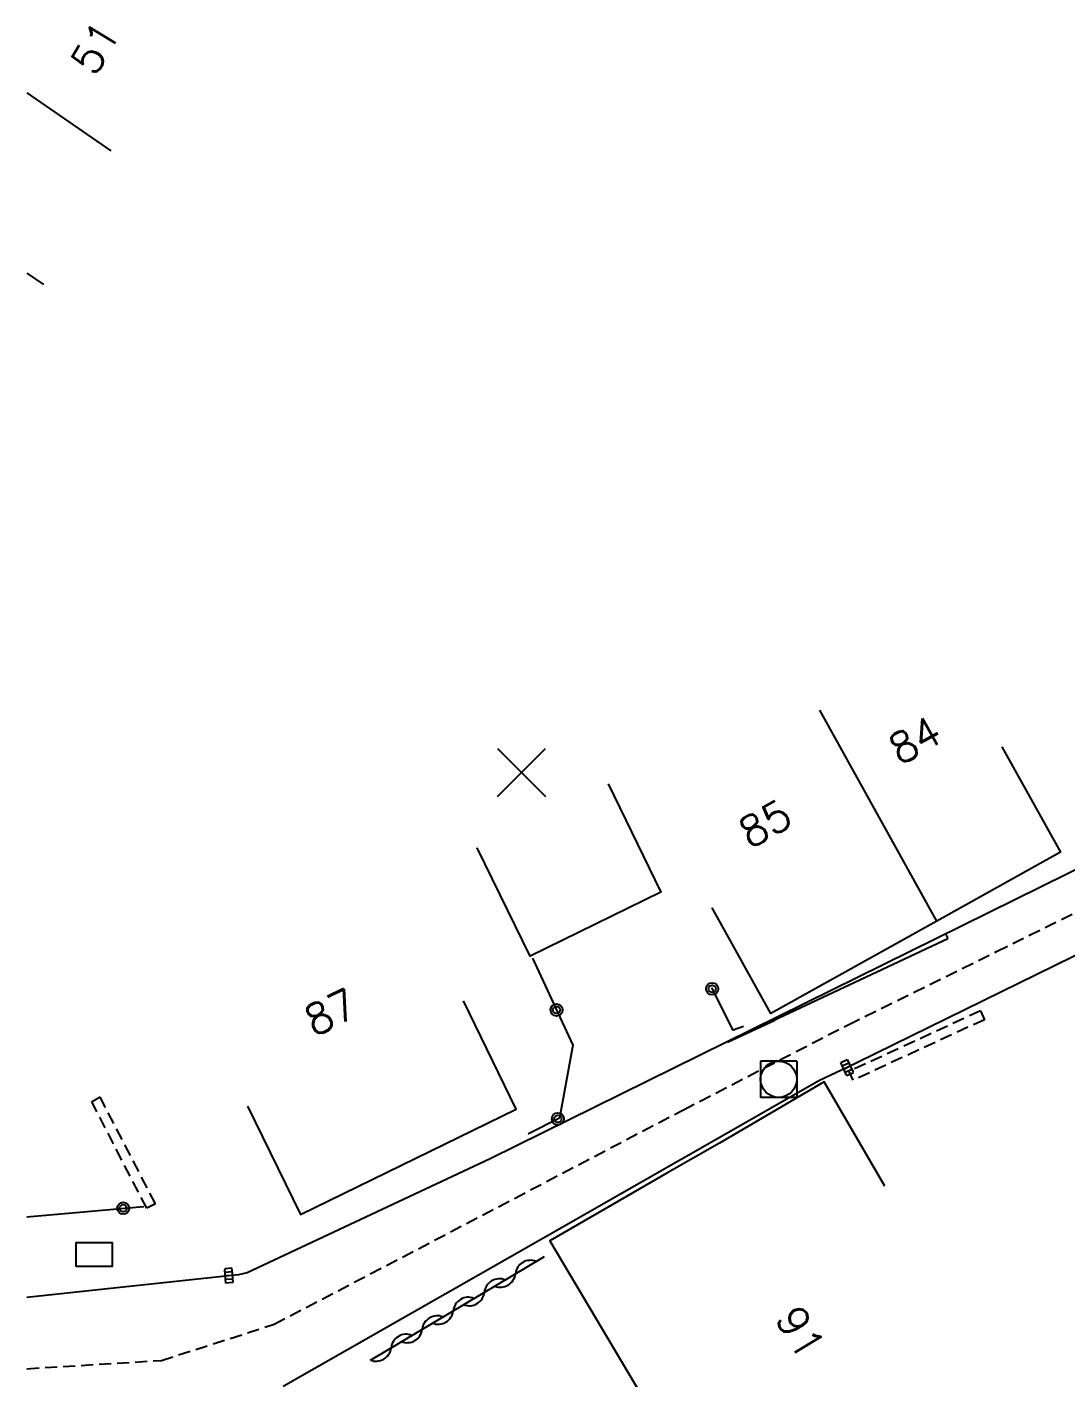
# Model space of a CAD drawing. Header units: millimetres. Extents: x 139999 to 141000, y 129000 to 130000.
# Drawn here: x 140000 to 140043.1, y 129040 to 129096 of the extents above; entities that cross this region are included whole.
import ezdxf
from ezdxf.enums import TextEntityAlignment as Align

# ---------------------------------------------------------------- set-up
doc = ezdxf.new("R2010")
doc.units = ezdxf.units.MM
doc.linetypes.add('DASHED', pattern=[0.75, 0.5, -0.25])
doc.layers.get('0').update_dxf_attribs({"linetype": 'CONTINUOUS'})
for name, color, linetype in [('W0001', 6, 'DASHED'), ('W0008', 7, 'CONTINUOUS'), ('W0100', 7, 'CONTINUOUS'), ('W0105', 7, 'CONTINUOUS'), ('W0112', 1, 'DASHED'), ('W0310', 3, 'CONTINUOUS'), ('W0322', 7, 'CONTINUOUS'), ('W0400', 7, 'CONTINUOUS'), ('W0420', 7, 'CONTINUOUS'), ('W0991', 7, 'CONTINUOUS'), ('W1102', 7, 'CONTINUOUS'), ('w1471', 7, 'CONTINUOUS')]:
    doc.layers.add(name, color=color, linetype=linetype)
doc.styles.get("Standard").update_dxf_attribs({"font": 'romans.shx', "width": 0.85})

# ---------------------------------------------------------------- blocks, each defined once
blk = doc.blocks.new('T400')
at = {"color": 0, "linetype": 'ByBlock', "lineweight": -2}
for p, q in [((-0.15, -0.25), (-0.15, 0.3)), ((-0.15, 0.3), (0.15, 0.3)), ((-0.15, 0.15), (0.15, 0.15)), ((-0.15, 0), (0.15, 0)), ((0.15, 0.3), (0.15, -0.25)), ((-0.15, -0.15), (0.15, -0.15)), ((-0.15, -0.25), (-0.15, -0.3)), ((-0.15, -0.3), (0.15, -0.3)), ((0.15, -0.3), (0.15, -0.25))]:
    blk.add_line(p, q, dxfattribs=at)
blk = doc.blocks.new('T420')
for p, q in [((0.75, 0.75), (-0.75, 0.75)), ((-0.75, 0.75), (-0.75, -0.75)), ((0.75, 0.75), (0.75, -0.75)), ((0.75, -0.75), (-0.75, -0.75))]:
    blk.add_line(p, q)
blk.add_ellipse((0, 0), major_axis=(-0.53, 0.53), ratio=1, start_param=3.926991, end_param=10.210176)
blk = doc.blocks.new('t991o')
at = {"color": 0, "linetype": 'Continuous'}
for p, q in [((-1, 1), (1, -1)), ((-1, -1), (1, 1))]:
    blk.add_line(p, q, dxfattribs=at)
blk = doc.blocks.new('T1471')
at = {"color": 0, "linetype": 'Continuous', "flags": 128}
blk.add_lwpolyline([(-0.75, -0.5), (-0.75, 0.5), (0.75, 0.5), (0.75, -0.5), (-0.75, -0.5)], dxfattribs=at)
blk = doc.blocks.new('t322o')
at = {"color": 0, "linetype": 'Continuous'}
for radius in [0.25, 0.15]:
    blk.add_circle((0, 0), radius, dxfattribs=at)
blk = doc.blocks.new('t310o')
at = {"color": 0, "linetype": 'Continuous'}
for centre, start, end in [((-0.5, 0.375), 216.8699, 323.1304), ((0.5, -0.375), 36.8699, 143.1303)]:
    blk.add_arc(centre, 0.625, start, end, dxfattribs=at)

msp = doc.modelspace()

# ---------------------------------------------------------------- linework, layer by layer
at = {"layer": 'W0001'}
msp.add_lwpolyline([(140000, 129040.393), (140005.576, 129040.736), (140010.256, 129042.237), (140027.236, 129051.132), (140034.086, 129054.671), (140040.22, 129057.689), (140047.624, 129061.36), (140054.922, 129065.447), (140072.795, 129075.546), (140098.54, 129090.4), (140109.049, 129096.662), (140116.792, 129100.95), (140121.198, 129103.358), (140129.677, 129107.525), (140135.939, 129110.09), (140142.011, 129111.796), (140147.18, 129112.72), (140162.378, 129116.156)], dxfattribs=at)
at = {"layer": 'W0008'}
for points in [[(140112.54, 129101.147), (140096.508, 129091.305), (140082.538, 129082.975), (140075.998, 129079.286), (140061.803, 129071.193), (140056.249, 129068.219), (140046.41, 129062.519), (140019.21, 129049.099), (140009.138, 129044.368), (140008.777, 129044.279), (140008.372, 129044.25), (140000, 129043.345)], [(140098.94, 129088.543), (140076.868, 129075.937), (140074.847, 129074.777), (140074.492, 129074.599), (140050.821, 129061.115), (140034.456, 129053.088), (140034.016, 129052.882), (140032.878, 129052.348), (140021.395, 129045.795), (140010.63, 129039.651)]]:
    msp.add_lwpolyline(points, dxfattribs=at)
at = {"layer": 'W0100'}
for points in [[(140040.44, 129066.176), (140042.869, 129061.806), (140037.741, 129058.956), (140030.849, 129055.126), (140028.42, 129059.496), (140028.42, 129059.496), (140028.42, 129059.496), (140028.42, 129059.496), (140028.42, 129059.496), (140028.42, 129059.496), (140028.42, 129059.496), (140028.42, 129059.496), (140028.42, 129059.496), (140028.42, 129059.496), (140028.42, 129059.496), (140028.42, 129059.496), (140028.42, 129059.496), (140028.42, 129059.496), (140028.42, 129059.496), (140028.42, 129059.496), (140028.42, 129059.496), (140028.42, 129059.496), (140028.42, 129059.496), (140028.42, 129059.496), (140028.42, 129059.496), (140028.42, 129059.496), (140028.42, 129059.496), (140028.42, 129059.496), (140028.42, 129059.496), (140028.42, 129059.496), (140028.42, 129059.496), (140028.42, 129059.496), (140028.42, 129059.496), (140028.42, 129059.496), (140028.42, 129059.496), (140028.42, 129059.496), (140028.42, 129059.496), (140028.42, 129059.496), (140028.42, 129059.496), (140028.42, 129059.496), (140028.42, 129059.496), (140028.42, 129059.496), (140028.42, 129059.496), (140028.42, 129059.496), (140028.42, 129059.496), (140028.42, 129059.496), (140028.42, 129059.496), (140028.42, 129059.496), (140028.42, 129059.496), (140028.42, 129059.496), (140028.42, 129059.496), (140028.42, 129059.496), (140028.42, 129059.496), (140028.42, 129059.496), (140028.42, 129059.496), (140028.42, 129059.496), (140028.42, 129059.496), (140028.42, 129059.496), (140028.42, 129059.496), (140028.42, 129059.496), (140028.42, 129059.496), (140028.42, 129059.496), (140028.42, 129059.496), (140028.42, 129059.496), (140028.42, 129059.496), (140028.42, 129059.496), (140028.42, 129059.496), (140028.42, 129059.496), (140028.42, 129059.496), (140028.42, 129059.496), (140028.42, 129059.496), (140028.42, 129059.496), (140028.42, 129059.496), (140028.42, 129059.496), (140028.42, 129059.496), (140028.42, 129059.496), (140028.42, 129059.496), (140028.42, 129059.496), (140028.42, 129059.496), (140028.42, 129059.496), (140028.42, 129059.496), (140028.42, 129059.496), (140028.42, 129059.496), (140028.42, 129059.496), (140028.42, 129059.496), (140028.42, 129059.496), (140028.42, 129059.496), (140028.42, 129059.496), (140028.42, 129059.496), (140028.42, 129059.496), (140028.42, 129059.496), (140028.42, 129059.496), (140028.42, 129059.496), (140028.42, 129059.496), (140028.42, 129059.496), (140028.42, 129059.496), (140028.42, 129059.496), (140028.42, 129059.496), (140028.42, 129059.496), (140028.42, 129059.496), (140028.42, 129059.496), (140028.42, 129059.496), (140028.42, 129059.496), (140028.42, 129059.496), (140028.42, 129059.496), (140028.42, 129059.496), (140028.42, 129059.496), (140028.42, 129059.496), (140028.42, 129059.496), (140028.42, 129059.496), (140028.42, 129059.496), (140028.42, 129059.496), (140028.42, 129059.496), (140028.42, 129059.496), (140028.42, 129059.496), (140028.42, 129059.496), (140028.42, 129059.496), (140028.42, 129059.496), (140028.42, 129059.496), (140028.42, 129059.496)], [(140024.103, 129064.644), (140026.297, 129060.151), (140020.871, 129057.501), (140018.677, 129061.994), (140018.677, 129061.994), (140018.677, 129061.994), (140018.677, 129061.994), (140018.677, 129061.994), (140018.677, 129061.994), (140018.677, 129061.994), (140018.677, 129061.994), (140018.677, 129061.994), (140018.677, 129061.994), (140018.677, 129061.994), (140018.677, 129061.994), (140018.677, 129061.994), (140018.677, 129061.994), (140018.677, 129061.994), (140018.677, 129061.994), (140018.677, 129061.994), (140018.677, 129061.994), (140018.677, 129061.994), (140018.677, 129061.994), (140018.677, 129061.994), (140018.677, 129061.994), (140018.677, 129061.994), (140018.677, 129061.994), (140018.677, 129061.994), (140018.677, 129061.994), (140018.677, 129061.994), (140018.677, 129061.994), (140018.677, 129061.994), (140018.677, 129061.994), (140018.677, 129061.994), (140018.677, 129061.994), (140018.677, 129061.994), (140018.677, 129061.994), (140018.677, 129061.994), (140018.677, 129061.994), (140018.677, 129061.994), (140018.677, 129061.994), (140018.677, 129061.994), (140018.677, 129061.994), (140018.677, 129061.994), (140018.677, 129061.994), (140018.677, 129061.994), (140018.677, 129061.994), (140018.677, 129061.994), (140018.677, 129061.994), (140018.677, 129061.994), (140018.677, 129061.994), (140018.677, 129061.994), (140018.677, 129061.994), (140018.677, 129061.994), (140018.677, 129061.994), (140018.677, 129061.994), (140018.677, 129061.994), (140018.677, 129061.994), (140018.677, 129061.994), (140018.677, 129061.994), (140018.677, 129061.994), (140018.677, 129061.994), (140018.677, 129061.994), (140018.677, 129061.994), (140018.677, 129061.994), (140018.677, 129061.994), (140018.677, 129061.994), (140018.677, 129061.994), (140018.677, 129061.994), (140018.677, 129061.994), (140018.677, 129061.994), (140018.677, 129061.994), (140018.677, 129061.994), (140018.677, 129061.994), (140018.677, 129061.994), (140018.677, 129061.994), (140018.677, 129061.994), (140018.677, 129061.994), (140018.677, 129061.994), (140018.677, 129061.994), (140018.677, 129061.994), (140018.677, 129061.994), (140018.677, 129061.994), (140018.677, 129061.994), (140018.677, 129061.994), (140018.677, 129061.994), (140018.677, 129061.994), (140018.677, 129061.994), (140018.677, 129061.994), (140018.677, 129061.994), (140018.677, 129061.994), (140018.677, 129061.994), (140018.677, 129061.994), (140018.677, 129061.994), (140018.677, 129061.994), (140018.677, 129061.994), (140018.677, 129061.994), (140018.677, 129061.994), (140018.677, 129061.994), (140018.677, 129061.994), (140018.677, 129061.994), (140018.677, 129061.994), (140018.677, 129061.994), (140018.677, 129061.994), (140018.677, 129061.994), (140018.677, 129061.994), (140018.677, 129061.994), (140018.677, 129061.994), (140018.677, 129061.994), (140018.677, 129061.994), (140018.677, 129061.994), (140018.677, 129061.994), (140018.677, 129061.994), (140018.677, 129061.994), (140018.677, 129061.994), (140018.677, 129061.994), (140018.677, 129061.994), (140018.677, 129061.994), (140018.677, 129061.994), (140018.677, 129061.994)], [(140009.154, 129051.279), (140011.345, 129046.784), (140020.297, 129051.149), (140018.106, 129055.644), (140018.106, 129055.644), (140018.106, 129055.644), (140018.106, 129055.644), (140018.106, 129055.644), (140018.106, 129055.644), (140018.106, 129055.644), (140018.106, 129055.644), (140018.106, 129055.644), (140018.106, 129055.644), (140018.106, 129055.644), (140018.106, 129055.644), (140018.106, 129055.644), (140018.106, 129055.644), (140018.106, 129055.644), (140018.106, 129055.644), (140018.106, 129055.644), (140018.106, 129055.644), (140018.106, 129055.644), (140018.106, 129055.644), (140018.106, 129055.644), (140018.106, 129055.644), (140018.106, 129055.644), (140018.106, 129055.644), (140018.106, 129055.644), (140018.106, 129055.644), (140018.106, 129055.644), (140018.106, 129055.644), (140018.106, 129055.644), (140018.106, 129055.644), (140018.106, 129055.644), (140018.106, 129055.644), (140018.106, 129055.644), (140018.106, 129055.644), (140018.106, 129055.644), (140018.106, 129055.644), (140018.106, 129055.644), (140018.106, 129055.644), (140018.106, 129055.644), (140018.106, 129055.644), (140018.106, 129055.644), (140018.106, 129055.644), (140018.106, 129055.644), (140018.106, 129055.644), (140018.106, 129055.644), (140018.106, 129055.644), (140018.106, 129055.644), (140018.106, 129055.644), (140018.106, 129055.644), (140018.106, 129055.644), (140018.106, 129055.644), (140018.106, 129055.644), (140018.106, 129055.644), (140018.106, 129055.644), (140018.106, 129055.644), (140018.106, 129055.644), (140018.106, 129055.644), (140018.106, 129055.644), (140018.106, 129055.644), (140018.106, 129055.644), (140018.106, 129055.644), (140018.106, 129055.644), (140018.106, 129055.644), (140018.106, 129055.644), (140018.106, 129055.644), (140018.106, 129055.644), (140018.106, 129055.644), (140018.106, 129055.644), (140018.106, 129055.644), (140018.106, 129055.644), (140018.106, 129055.644), (140018.106, 129055.644), (140018.106, 129055.644), (140018.106, 129055.644), (140018.106, 129055.644), (140018.106, 129055.644), (140018.106, 129055.644), (140018.106, 129055.644), (140018.106, 129055.644), (140018.106, 129055.644), (140018.106, 129055.644), (140018.106, 129055.644), (140018.106, 129055.644), (140018.106, 129055.644), (140018.106, 129055.644), (140018.106, 129055.644), (140018.106, 129055.644), (140018.106, 129055.644), (140018.106, 129055.644), (140018.106, 129055.644), (140018.106, 129055.644), (140018.106, 129055.644), (140018.106, 129055.644), (140018.106, 129055.644), (140018.106, 129055.644), (140018.106, 129055.644), (140018.106, 129055.644), (140018.106, 129055.644), (140018.106, 129055.644), (140018.106, 129055.644), (140018.106, 129055.644), (140018.106, 129055.644), (140018.106, 129055.644), (140018.106, 129055.644), (140018.106, 129055.644), (140018.106, 129055.644), (140018.106, 129055.644), (140018.106, 129055.644), (140018.106, 129055.644), (140018.106, 129055.644), (140018.106, 129055.644), (140018.106, 129055.644), (140018.106, 129055.644), (140018.106, 129055.644), (140018.106, 129055.644), (140018.106, 129055.644), (140018.106, 129055.644)], [(140035.589, 129047.963), (140033.074, 129052.284), (140028.722, 129049.751), (140026.536, 129048.5), (140021.688, 129045.695), (140028.989, 129033.405)]]:
    msp.add_lwpolyline(points, dxfattribs=at)
at = {"layer": 'W0105'}
for p, q in [((140030.955, 129054.826), (140038.196, 129058.232)), ((140038.103, 129058.42), (140038.196, 129058.232)), ((140031.019, 129054.838), (140029.061, 129053.918))]:
    msp.add_line(p, q, dxfattribs=at)
at = {"layer": 'W0112'}
for points in [[(140039.547, 129055.228), (140034.104, 129052.72), (140034.104, 129052.72), (140034.104, 129052.72), (140034.104, 129052.72), (140034.104, 129052.72), (140034.104, 129052.72), (140034.104, 129052.72), (140034.104, 129052.72), (140034.104, 129052.72), (140034.104, 129052.72), (140034.104, 129052.72), (140034.104, 129052.72), (140034.104, 129052.72), (140034.104, 129052.72), (140034.104, 129052.72), (140034.104, 129052.72), (140034.104, 129052.72), (140034.104, 129052.72), (140034.104, 129052.72), (140034.104, 129052.72), (140034.104, 129052.72), (140034.104, 129052.72), (140034.104, 129052.72), (140034.104, 129052.72), (140034.104, 129052.72), (140034.104, 129052.72), (140034.104, 129052.72), (140034.104, 129052.72), (140034.104, 129052.72), (140034.104, 129052.72), (140034.104, 129052.72), (140034.104, 129052.72), (140034.104, 129052.72), (140034.104, 129052.72), (140034.104, 129052.72), (140034.104, 129052.72), (140034.104, 129052.72), (140034.104, 129052.72), (140034.104, 129052.72), (140034.104, 129052.72), (140034.104, 129052.72), (140034.104, 129052.72), (140034.104, 129052.72), (140034.104, 129052.72), (140034.104, 129052.72), (140034.104, 129052.72), (140034.104, 129052.72), (140034.104, 129052.72), (140034.104, 129052.72), (140034.104, 129052.72), (140034.104, 129052.72), (140034.104, 129052.72), (140034.104, 129052.72), (140034.104, 129052.72), (140034.104, 129052.72), (140034.104, 129052.72), (140034.104, 129052.72), (140034.104, 129052.72), (140034.104, 129052.72), (140034.104, 129052.72), (140034.104, 129052.72), (140034.104, 129052.72), (140034.104, 129052.72), (140034.104, 129052.72), (140034.104, 129052.72), (140034.104, 129052.72), (140034.104, 129052.72), (140034.104, 129052.72), (140034.104, 129052.72), (140034.104, 129052.72), (140034.104, 129052.72), (140034.104, 129052.72), (140034.104, 129052.72), (140034.104, 129052.72), (140034.104, 129052.72), (140034.104, 129052.72), (140034.104, 129052.72), (140034.104, 129052.72), (140034.104, 129052.72), (140034.104, 129052.72), (140034.104, 129052.72), (140034.104, 129052.72), (140034.104, 129052.72), (140034.104, 129052.72), (140034.104, 129052.72), (140034.104, 129052.72), (140034.104, 129052.72), (140034.104, 129052.72), (140034.104, 129052.72), (140034.104, 129052.72), (140034.104, 129052.72), (140034.104, 129052.72), (140034.104, 129052.72), (140034.104, 129052.72), (140034.104, 129052.72), (140034.104, 129052.72), (140034.104, 129052.72), (140034.104, 129052.72), (140034.104, 129052.72), (140034.104, 129052.72), (140034.104, 129052.72), (140034.104, 129052.72), (140034.104, 129052.72), (140034.104, 129052.72), (140034.104, 129052.72), (140034.104, 129052.72), (140034.104, 129052.72), (140034.104, 129052.72), (140034.104, 129052.72), (140034.104, 129052.72), (140034.104, 129052.72), (140034.104, 129052.72), (140034.104, 129052.72), (140034.104, 129052.72), (140034.104, 129052.72), (140034.104, 129052.72), (140034.104, 129052.72), (140034.104, 129052.72), (140034.104, 129052.72)], [(140039.547, 129055.228), (140039.714, 129054.865), (140034.271, 129052.357), (140034.104, 129052.72), (140034.104, 129052.72), (140034.104, 129052.72), (140034.104, 129052.72), (140034.104, 129052.72), (140034.104, 129052.72), (140034.104, 129052.72), (140034.104, 129052.72), (140034.104, 129052.72), (140034.104, 129052.72), (140034.104, 129052.72), (140034.104, 129052.72), (140034.104, 129052.72), (140034.104, 129052.72), (140034.104, 129052.72), (140034.104, 129052.72), (140034.104, 129052.72), (140034.104, 129052.72), (140034.104, 129052.72), (140034.104, 129052.72), (140034.104, 129052.72), (140034.104, 129052.72), (140034.104, 129052.72), (140034.104, 129052.72), (140034.104, 129052.72), (140034.104, 129052.72), (140034.104, 129052.72), (140034.104, 129052.72), (140034.104, 129052.72), (140034.104, 129052.72), (140034.104, 129052.72), (140034.104, 129052.72), (140034.104, 129052.72), (140034.104, 129052.72), (140034.104, 129052.72), (140034.104, 129052.72), (140034.104, 129052.72), (140034.104, 129052.72), (140034.104, 129052.72), (140034.104, 129052.72), (140034.104, 129052.72), (140034.104, 129052.72), (140034.104, 129052.72), (140034.104, 129052.72), (140034.104, 129052.72), (140034.104, 129052.72), (140034.104, 129052.72), (140034.104, 129052.72), (140034.104, 129052.72), (140034.104, 129052.72), (140034.104, 129052.72), (140034.104, 129052.72), (140034.104, 129052.72), (140034.104, 129052.72), (140034.104, 129052.72), (140034.104, 129052.72), (140034.104, 129052.72), (140034.104, 129052.72), (140034.104, 129052.72), (140034.104, 129052.72), (140034.104, 129052.72), (140034.104, 129052.72), (140034.104, 129052.72), (140034.104, 129052.72), (140034.104, 129052.72), (140034.104, 129052.72), (140034.104, 129052.72), (140034.104, 129052.72), (140034.104, 129052.72), (140034.104, 129052.72), (140034.104, 129052.72), (140034.104, 129052.72), (140034.104, 129052.72), (140034.104, 129052.72), (140034.104, 129052.72), (140034.104, 129052.72), (140034.104, 129052.72), (140034.104, 129052.72), (140034.104, 129052.72), (140034.104, 129052.72), (140034.104, 129052.72), (140034.104, 129052.72), (140034.104, 129052.72), (140034.104, 129052.72), (140034.104, 129052.72), (140034.104, 129052.72), (140034.104, 129052.72), (140034.104, 129052.72), (140034.104, 129052.72), (140034.104, 129052.72), (140034.104, 129052.72), (140034.104, 129052.72), (140034.104, 129052.72), (140034.104, 129052.72), (140034.104, 129052.72), (140034.104, 129052.72), (140034.104, 129052.72), (140034.104, 129052.72), (140034.104, 129052.72), (140034.104, 129052.72), (140034.104, 129052.72), (140034.104, 129052.72), (140034.104, 129052.72), (140034.104, 129052.72), (140034.104, 129052.72), (140034.104, 129052.72), (140034.104, 129052.72), (140034.104, 129052.72), (140034.104, 129052.72), (140034.104, 129052.72), (140034.104, 129052.72), (140034.104, 129052.72), (140034.104, 129052.72), (140034.104, 129052.72), (140034.104, 129052.72), (140034.104, 129052.72), (140034.104, 129052.72)], [(140005.324, 129047.231), (140004.968, 129047.048), (140002.685, 129051.468), (140002.862, 129051.56), (140002.862, 129051.56), (140002.862, 129051.56), (140002.862, 129051.56), (140002.862, 129051.56), (140002.862, 129051.56), (140002.862, 129051.56), (140002.862, 129051.56), (140002.862, 129051.56), (140002.862, 129051.56), (140002.862, 129051.56), (140002.862, 129051.56), (140002.862, 129051.56), (140002.862, 129051.56), (140002.862, 129051.56), (140002.862, 129051.56), (140002.862, 129051.56), (140002.862, 129051.56), (140002.862, 129051.56), (140002.862, 129051.56), (140002.862, 129051.56), (140002.862, 129051.56), (140002.862, 129051.56), (140002.862, 129051.56), (140002.862, 129051.56), (140002.862, 129051.56), (140002.862, 129051.56), (140002.862, 129051.56), (140002.862, 129051.56), (140002.862, 129051.56), (140002.862, 129051.56), (140002.862, 129051.56), (140002.862, 129051.56), (140002.862, 129051.56), (140002.862, 129051.56), (140002.862, 129051.56), (140002.862, 129051.56), (140002.862, 129051.56), (140002.862, 129051.56), (140002.862, 129051.56), (140002.862, 129051.56), (140002.862, 129051.56), (140002.862, 129051.56), (140002.862, 129051.56), (140002.862, 129051.56), (140002.862, 129051.56), (140002.862, 129051.56), (140002.862, 129051.56), (140002.862, 129051.56), (140002.862, 129051.56), (140002.862, 129051.56), (140002.862, 129051.56), (140002.862, 129051.56), (140002.862, 129051.56), (140002.862, 129051.56), (140002.862, 129051.56), (140002.862, 129051.56), (140002.862, 129051.56), (140002.862, 129051.56), (140002.862, 129051.56), (140002.862, 129051.56), (140002.862, 129051.56), (140002.862, 129051.56), (140002.862, 129051.56), (140002.862, 129051.56), (140002.862, 129051.56), (140002.862, 129051.56), (140002.862, 129051.56), (140002.862, 129051.56), (140002.862, 129051.56), (140002.862, 129051.56), (140002.862, 129051.56), (140002.862, 129051.56), (140002.862, 129051.56), (140002.862, 129051.56), (140002.862, 129051.56), (140002.862, 129051.56), (140002.862, 129051.56), (140002.862, 129051.56), (140002.862, 129051.56), (140002.862, 129051.56), (140002.862, 129051.56), (140002.862, 129051.56), (140002.862, 129051.56), (140002.862, 129051.56), (140002.862, 129051.56), (140002.862, 129051.56), (140002.862, 129051.56), (140002.862, 129051.56), (140002.862, 129051.56), (140002.862, 129051.56), (140002.862, 129051.56), (140002.862, 129051.56), (140002.862, 129051.56), (140002.862, 129051.56), (140002.862, 129051.56), (140002.862, 129051.56), (140002.862, 129051.56), (140002.862, 129051.56), (140002.862, 129051.56), (140002.862, 129051.56), (140002.862, 129051.56), (140002.862, 129051.56), (140002.862, 129051.56), (140002.862, 129051.56), (140002.862, 129051.56), (140002.862, 129051.56), (140002.862, 129051.56), (140002.862, 129051.56), (140002.862, 129051.56), (140002.862, 129051.56), (140002.862, 129051.56), (140002.862, 129051.56), (140002.862, 129051.56), (140002.862, 129051.56), (140002.862, 129051.56), (140002.862, 129051.56)], [(140005.324, 129047.231), (140003.04, 129051.652), (140002.862, 129051.56), (140002.862, 129051.56), (140002.862, 129051.56), (140002.862, 129051.56), (140002.862, 129051.56), (140002.862, 129051.56), (140002.862, 129051.56), (140002.862, 129051.56), (140002.862, 129051.56), (140002.862, 129051.56), (140002.862, 129051.56), (140002.862, 129051.56), (140002.862, 129051.56), (140002.862, 129051.56), (140002.862, 129051.56), (140002.862, 129051.56), (140002.862, 129051.56), (140002.862, 129051.56), (140002.862, 129051.56), (140002.862, 129051.56), (140002.862, 129051.56), (140002.862, 129051.56), (140002.862, 129051.56), (140002.862, 129051.56), (140002.862, 129051.56), (140002.862, 129051.56), (140002.862, 129051.56), (140002.862, 129051.56), (140002.862, 129051.56), (140002.862, 129051.56), (140002.862, 129051.56), (140002.862, 129051.56), (140002.862, 129051.56), (140002.862, 129051.56), (140002.862, 129051.56), (140002.862, 129051.56), (140002.862, 129051.56), (140002.862, 129051.56), (140002.862, 129051.56), (140002.862, 129051.56), (140002.862, 129051.56), (140002.862, 129051.56), (140002.862, 129051.56), (140002.862, 129051.56), (140002.862, 129051.56), (140002.862, 129051.56), (140002.862, 129051.56), (140002.862, 129051.56), (140002.862, 129051.56), (140002.862, 129051.56), (140002.862, 129051.56), (140002.862, 129051.56), (140002.862, 129051.56), (140002.862, 129051.56), (140002.862, 129051.56), (140002.862, 129051.56), (140002.862, 129051.56), (140002.862, 129051.56), (140002.862, 129051.56), (140002.862, 129051.56), (140002.862, 129051.56), (140002.862, 129051.56), (140002.862, 129051.56), (140002.862, 129051.56), (140002.862, 129051.56), (140002.862, 129051.56), (140002.862, 129051.56), (140002.862, 129051.56), (140002.862, 129051.56), (140002.862, 129051.56), (140002.862, 129051.56), (140002.862, 129051.56), (140002.862, 129051.56), (140002.862, 129051.56), (140002.862, 129051.56), (140002.862, 129051.56), (140002.862, 129051.56), (140002.862, 129051.56), (140002.862, 129051.56), (140002.862, 129051.56), (140002.862, 129051.56), (140002.862, 129051.56), (140002.862, 129051.56), (140002.862, 129051.56), (140002.862, 129051.56), (140002.862, 129051.56), (140002.862, 129051.56), (140002.862, 129051.56), (140002.862, 129051.56), (140002.862, 129051.56), (140002.862, 129051.56), (140002.862, 129051.56), (140002.862, 129051.56), (140002.862, 129051.56), (140002.862, 129051.56), (140002.862, 129051.56), (140002.862, 129051.56), (140002.862, 129051.56), (140002.862, 129051.56), (140002.862, 129051.56), (140002.862, 129051.56), (140002.862, 129051.56), (140002.862, 129051.56), (140002.862, 129051.56), (140002.862, 129051.56), (140002.862, 129051.56), (140002.862, 129051.56), (140002.862, 129051.56), (140002.862, 129051.56), (140002.862, 129051.56), (140002.862, 129051.56), (140002.862, 129051.56), (140002.862, 129051.56), (140002.862, 129051.56), (140002.862, 129051.56), (140002.862, 129051.56), (140002.862, 129051.56), (140002.862, 129051.56)]]:
    msp.add_lwpolyline(points, dxfattribs=at)
at = {"layer": 'W0310'}
for points in [[(140014.245, 129040.752), (140014.245, 129040.752), (140014.245, 129040.752), (140014.245, 129040.752), (140014.245, 129040.752), (140014.245, 129040.752), (140014.245, 129040.752), (140014.245, 129040.752), (140014.245, 129040.752), (140014.245, 129040.752), (140014.245, 129040.752), (140014.245, 129040.752), (140014.245, 129040.752), (140014.245, 129040.752), (140014.245, 129040.752), (140014.245, 129040.752), (140014.245, 129040.752), (140014.245, 129040.752), (140014.245, 129040.752), (140021.469, 129045.048)], [(140014.245, 129040.752), (140014.245, 129040.752), (140014.245, 129040.752), (140014.245, 129040.752), (140014.245, 129040.752), (140014.245, 129040.752), (140014.245, 129040.752), (140014.245, 129040.752), (140014.245, 129040.752), (140014.245, 129040.752), (140014.245, 129040.752), (140014.245, 129040.752), (140014.245, 129040.752), (140014.245, 129040.752), (140014.245, 129040.752), (140014.245, 129040.752), (140014.245, 129040.752), (140014.245, 129040.752), (140014.245, 129040.752), (140014.245, 129040.752), (140014.245, 129040.752), (140014.245, 129040.752), (140014.245, 129040.752), (140014.245, 129040.752), (140014.245, 129040.752), (140014.245, 129040.752), (140014.245, 129040.752), (140014.245, 129040.752), (140014.245, 129040.752), (140014.245, 129040.752), (140014.245, 129040.752), (140014.245, 129040.752), (140014.245, 129040.752), (140014.245, 129040.752), (140014.245, 129040.752), (140014.245, 129040.752), (140014.245, 129040.752), (140014.245, 129040.752), (140014.245, 129040.752), (140014.245, 129040.752), (140014.245, 129040.752), (140014.245, 129040.752), (140014.245, 129040.752), (140014.245, 129040.752), (140014.245, 129040.752), (140014.245, 129040.752), (140014.245, 129040.752), (140014.245, 129040.752), (140014.245, 129040.752), (140014.245, 129040.752), (140014.245, 129040.752), (140014.245, 129040.752), (140014.245, 129040.752), (140014.245, 129040.752), (140014.245, 129040.752), (140014.245, 129040.752), (140014.245, 129040.752), (140014.245, 129040.752), (140014.245, 129040.752), (140014.245, 129040.752), (140014.245, 129040.752), (140014.245, 129040.752), (140014.245, 129040.752), (140014.245, 129040.752), (140014.245, 129040.752), (140014.245, 129040.752), (140014.245, 129040.752), (140014.245, 129040.752), (140014.245, 129040.752), (140014.245, 129040.752), (140014.245, 129040.752), (140014.245, 129040.752), (140014.245, 129040.752), (140014.245, 129040.752), (140014.245, 129040.752), (140014.245, 129040.752), (140014.245, 129040.752), (140014.245, 129040.752), (140014.245, 129040.752), (140014.245, 129040.752), (140014.245, 129040.752), (140014.245, 129040.752), (140014.245, 129040.752), (140014.245, 129040.752), (140014.245, 129040.752), (140014.245, 129040.752), (140014.245, 129040.752), (140014.245, 129040.752), (140014.245, 129040.752), (140014.245, 129040.752), (140014.245, 129040.752), (140014.245, 129040.752), (140014.245, 129040.752), (140014.245, 129040.752), (140014.245, 129040.752), (140014.245, 129040.752), (140014.245, 129040.752), (140014.245, 129040.752), (140014.245, 129040.752), (140014.245, 129040.752), (140014.245, 129040.752)]]:
    msp.add_lwpolyline(points, dxfattribs=at)
at = {"layer": 'W0322'}
msp.add_line((140000, 129046.69), (140004.851, 129047.122), dxfattribs=at)
for points in [[(140020.969, 129057.422), (140022.642, 129053.813), (140022.088, 129050.788), (140020.805, 129050.139), (140020.805, 129050.139), (140020.805, 129050.139), (140020.805, 129050.139), (140020.805, 129050.139), (140020.805, 129050.139), (140020.805, 129050.139), (140020.805, 129050.139), (140020.805, 129050.139), (140020.805, 129050.139), (140020.805, 129050.139), (140020.805, 129050.139), (140020.805, 129050.139), (140020.805, 129050.139), (140020.805, 129050.139), (140020.805, 129050.139), (140020.805, 129050.139), (140020.805, 129050.139), (140020.805, 129050.139), (140020.805, 129050.139), (140020.805, 129050.139), (140020.805, 129050.139), (140020.805, 129050.139), (140020.805, 129050.139), (140020.805, 129050.139), (140020.805, 129050.139), (140020.805, 129050.139), (140020.805, 129050.139), (140020.805, 129050.139), (140020.805, 129050.139), (140020.805, 129050.139), (140020.805, 129050.139), (140020.805, 129050.139), (140020.805, 129050.139), (140020.805, 129050.139), (140020.805, 129050.139), (140020.805, 129050.139), (140020.805, 129050.139), (140020.805, 129050.139), (140020.805, 129050.139), (140020.805, 129050.139), (140020.805, 129050.139), (140020.805, 129050.139), (140020.805, 129050.139), (140020.805, 129050.139), (140020.805, 129050.139), (140020.805, 129050.139), (140020.805, 129050.139), (140020.805, 129050.139), (140020.805, 129050.139), (140020.805, 129050.139), (140020.805, 129050.139), (140020.805, 129050.139), (140020.805, 129050.139), (140020.805, 129050.139), (140020.805, 129050.139), (140020.805, 129050.139), (140020.805, 129050.139), (140020.805, 129050.139), (140020.805, 129050.139), (140020.805, 129050.139), (140020.805, 129050.139), (140020.805, 129050.139), (140020.805, 129050.139), (140020.805, 129050.139), (140020.805, 129050.139), (140020.805, 129050.139), (140020.805, 129050.139), (140020.805, 129050.139), (140020.805, 129050.139), (140020.805, 129050.139), (140020.805, 129050.139), (140020.805, 129050.139), (140020.805, 129050.139), (140020.805, 129050.139), (140020.805, 129050.139), (140020.805, 129050.139), (140020.805, 129050.139), (140020.805, 129050.139), (140020.805, 129050.139), (140020.805, 129050.139), (140020.805, 129050.139), (140020.805, 129050.139), (140020.805, 129050.139), (140020.805, 129050.139), (140020.805, 129050.139), (140020.805, 129050.139), (140020.805, 129050.139), (140020.805, 129050.139), (140020.805, 129050.139), (140020.805, 129050.139), (140020.805, 129050.139), (140020.805, 129050.139), (140020.805, 129050.139), (140020.805, 129050.139), (140020.805, 129050.139), (140020.805, 129050.139), (140020.805, 129050.139)], [(140029.715, 129054.585), (140029.296, 129054.425), (140028.402, 129056.185), (140028.402, 129056.185), (140028.402, 129056.185), (140028.402, 129056.185), (140028.402, 129056.185), (140028.402, 129056.185), (140028.402, 129056.185), (140028.402, 129056.185), (140028.402, 129056.185), (140028.402, 129056.185), (140028.402, 129056.185), (140028.402, 129056.185), (140028.402, 129056.185), (140028.402, 129056.185), (140028.402, 129056.185), (140028.402, 129056.185), (140028.402, 129056.185), (140028.402, 129056.185), (140028.402, 129056.185), (140028.402, 129056.185), (140028.402, 129056.185), (140028.402, 129056.185), (140028.402, 129056.185), (140028.402, 129056.185), (140028.402, 129056.185), (140028.402, 129056.185), (140028.402, 129056.185), (140028.402, 129056.185), (140028.402, 129056.185), (140028.402, 129056.185), (140028.402, 129056.185), (140028.402, 129056.185), (140028.402, 129056.185), (140028.402, 129056.185), (140028.402, 129056.185), (140028.402, 129056.185), (140028.402, 129056.185), (140028.402, 129056.185), (140028.402, 129056.185), (140028.402, 129056.185), (140028.402, 129056.185), (140028.402, 129056.185), (140028.402, 129056.185), (140028.402, 129056.185), (140028.402, 129056.185), (140028.402, 129056.185), (140028.402, 129056.185), (140028.402, 129056.185), (140028.402, 129056.185), (140028.402, 129056.185), (140028.402, 129056.185), (140028.402, 129056.185), (140028.402, 129056.185), (140028.402, 129056.185), (140028.402, 129056.185), (140028.402, 129056.185), (140028.402, 129056.185), (140028.402, 129056.185), (140028.402, 129056.185), (140028.402, 129056.185), (140028.402, 129056.185), (140028.402, 129056.185), (140028.402, 129056.185), (140028.402, 129056.185), (140028.402, 129056.185), (140028.402, 129056.185), (140028.402, 129056.185), (140028.402, 129056.185), (140028.402, 129056.185), (140028.402, 129056.185), (140028.402, 129056.185), (140028.402, 129056.185), (140028.402, 129056.185), (140028.402, 129056.185), (140028.402, 129056.185), (140028.402, 129056.185), (140028.402, 129056.185), (140028.402, 129056.185), (140028.402, 129056.185), (140028.402, 129056.185), (140028.402, 129056.185), (140028.402, 129056.185), (140028.402, 129056.185), (140028.402, 129056.185), (140028.402, 129056.185), (140028.402, 129056.185), (140028.402, 129056.185), (140028.402, 129056.185), (140028.402, 129056.185), (140028.402, 129056.185), (140028.402, 129056.185), (140028.402, 129056.185), (140028.402, 129056.185), (140028.402, 129056.185), (140028.402, 129056.185), (140028.402, 129056.185), (140028.402, 129056.185), (140028.402, 129056.185), (140028.402, 129056.185)], [(140028.402, 129056.185), (140028.402, 129056.185), (140028.402, 129056.185), (140028.402, 129056.185), (140028.402, 129056.185), (140028.402, 129056.185), (140028.402, 129056.185), (140028.402, 129056.185), (140028.402, 129056.185), (140028.402, 129056.185), (140028.402, 129056.185), (140028.402, 129056.185), (140028.402, 129056.185), (140028.402, 129056.185), (140028.402, 129056.185), (140028.402, 129056.185), (140028.402, 129056.185), (140028.402, 129056.185), (140028.402, 129056.185), (140028.402, 129056.185)], [(140020.805, 129050.139), (140020.805, 129050.139), (140020.805, 129050.139), (140020.805, 129050.139), (140020.805, 129050.139), (140020.805, 129050.139), (140020.805, 129050.139), (140020.805, 129050.139), (140020.805, 129050.139), (140020.805, 129050.139), (140020.805, 129050.139), (140020.805, 129050.139), (140020.805, 129050.139), (140020.805, 129050.139), (140020.805, 129050.139), (140020.805, 129050.139), (140020.805, 129050.139), (140020.805, 129050.139), (140020.805, 129050.139), (140020.805, 129050.139)]]:
    msp.add_lwpolyline(points, dxfattribs=at)
at = {"layer": 'W1102'}
for p, q in [((140000, 129093.3), (140003.477, 129090.884)), ((140000, 129085.818), (140000.687, 129085.342)), ((140037.741, 129058.956), (140032.884, 129067.697))]:
    msp.add_line(p, q, dxfattribs=at)

# ---------------------------------------------------------------- block references
at = {"layer": 'W0310', "rotation": 30.73941107613645}
for p in [(140020.262, 129044.33), (140018.972, 129043.563), (140017.683, 129042.797), (140016.394, 129042.03), (140015.105, 129041.263)]:
    msp.add_blockref('t310o', p, dxfattribs=at)
at = {"layer": 'W0322'}
for p, rotation in [((140028.424, 129056.143), 116.9286180342339), ((140021.968, 129055.267), 294.8707167421741), ((140022.024, 129050.756), 206.8323265296346), ((140003.994, 129047.046), 5.094401638441404)]:
    msp.add_blockref('t322o', p, dxfattribs=dict(at, rotation=rotation))
at = {"layer": 'W0400'}
for p, rotation in [((140034.016, 129052.882), 25.09726773778497), ((140008.372, 129044.25), 184.0443053959958)]:
    msp.add_blockref('T400', p, dxfattribs=dict(at, rotation=rotation))
at = {"layer": 'W0420'}
msp.add_blockref('T420', (140031.181, 129052.393), dxfattribs=at)
at = {"layer": 'W0991'}
msp.add_blockref('t991o', (140020.512, 129065.116), dxfattribs=at)
at = {"layer": 'w1471'}
msp.add_blockref('T1471', (140002.787, 129045.127), dxfattribs=at)

# ---------------------------------------------------------------- texts
at = {"layer": 'W0991'}
for s, rotation, p in [('51', 58.9291, (140002.832, 129095.173)), ('84', 29.0556, (140036.841, 129066.464)), ('85', 29.0581, (140030.618, 129063.006)), ('87', 25.9939, (140012.601, 129055.184)), ('91', 300.7142, (140032.086, 129041.897))]:
    msp.add_text(s, height=1.25, rotation=rotation, dxfattribs=at).set_placement(p, align=Align.MIDDLE)

doc.saveas('drawing.dxf')
